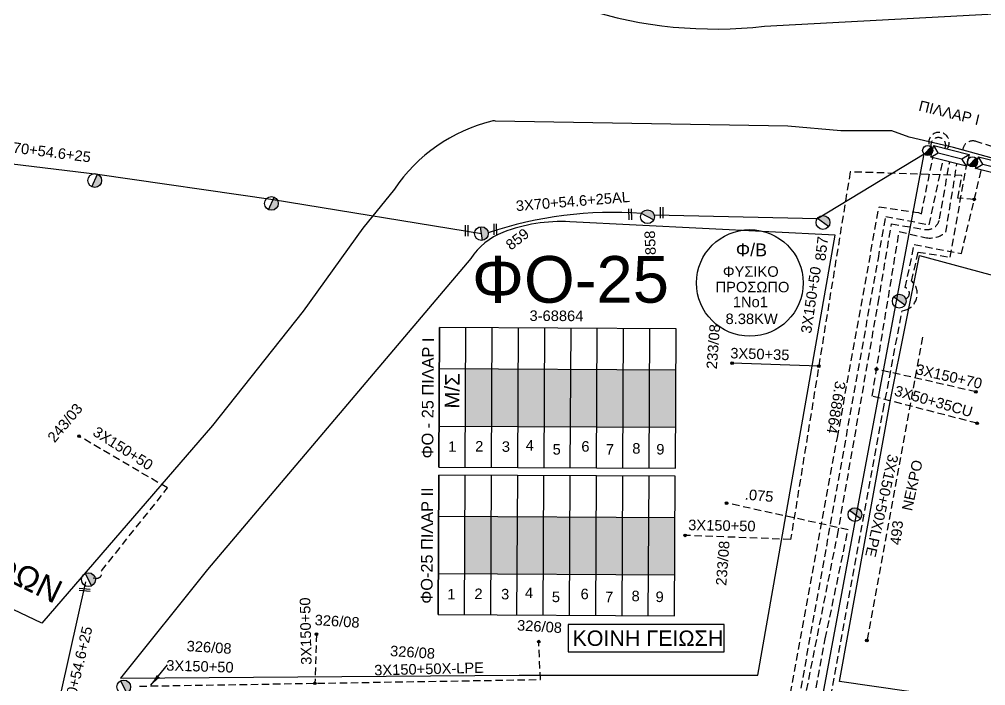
# Model space of a CAD drawing. Header units: millimetres. Extents: x 918 to 3138, y 719 to 1759.
# Drawn here: x 1673.2 to 1838.7, y 1351.9 to 1466.1 of the extents above; entities that cross this region are included whole.
import ezdxf
from ezdxf.enums import TextEntityAlignment as Align

# ---------------------------------------------------------------- set-up
doc = ezdxf.new("R2010")
doc.units = ezdxf.units.MM
doc.header["$LTSCALE"] = 0.5
doc.linetypes.add('DASHED', pattern=[19.05, 12.7, -6.35])
for name, color, linetype in [('Άγνωστα', 7, 'Continuous'), ('Ασφαλειοκιβώτια Χ.Τ 9 αναχωρήσεων', 7, 'Continuous'), ('Γυμνά εναέρια ΧΤ (3Φ)   3x50+35CU', 7, 'Continuous'), ('Επιγραφές - Σχήματα', 7, 'Continuous'), ('Καλώδια ΧΤ   3x150+50AL', 7, 'DASHED'), ('Καλώδια ΧΤ   3x150+70AL', 7, 'DASHED'), ('Καλώδια ΧΤ   3x150AL+50XLPE', 7, 'DASHED'), ('Μηχανική τομή', 7, 'Continuous'), ('Στύλος ΦΜ', 7, 'Continuous'), ('Στύλος ΦΜ @ 1', 7, 'Continuous'), ('Συνδέσεις', 7, 'Continuous'), ('Συνεστραμμένα ΧΤ   3x70+54.6+25 AL', 7, 'SYN_LINE'), ('Υποσταθμός εναέριος 2 στύλων', 7, 'Continuous'), ('Υποσταθμός πόλεως', 7, 'Continuous'), ('Υπόβαθρο ΔΕΗ', 7, 'Continuous'), ('Υπόγεια καλώδια Παροχών ΧΤ   .075', 7, 'DASHED')]:
    doc.layers.add(name, color=color, linetype=linetype)
doc.styles.add('ar', font='ARIAL.TTF')
doc.styles.add('arial', font='ARIAL.TTF')
doc.styles.get("Standard").update_dxf_attribs({"font": 'ARIAL.TTF'})
doc.linetypes.add('SYN_LINE', pattern='A,0.5,-0.0001,["/\\/\\/\\/",Standard,S=0.1,R=0,X=0,Y=-0.05],-0.25', length=0.7501)
doc.dimstyles.new('ISO-25', dxfattribs={"dimtxt": 2.5, "dimasz": 2.5, "dimexe": 1.25, "dimexo": 0.625, "dimtad": 1, "dimtxsty": 'Standard', "dimcen": 2.5, "dimadec": 0, "dimazin": 0, "dimtfac": 1, "dimtmove": 0, "dimatfit": 3, "dimfxl": 1, "dimarcsym": 0})

# ---------------------------------------------------------------- blocks, each defined once
blk = doc.blocks.new('ΑΣΦΑΛΕΙΟΚΙΒΩΤΙΟ ΥΠΟΣΤΑΘΜΟΥ 9 ΑΝΑΧΩΡΗΣΕΩΝ')
at = {"layer": 'Ασφαλειοκιβώτια Χ.Τ 9 αναχωρήσεων', "ltscale": 40}
for p, q in [((-23.8, 40.36), (24.02, 40.36)), ((-9.72, 40.36), (-9.72, -40.64)), ((9.94, 40.36), (9.94, -40.64)), ((-23.8, 31.36), (24.02, 31.36)), ((-23.8, 22.36), (24.02, 22.36)), ((-23.8, 13.36), (24.02, 13.36)), ((-23.8, 4.36), (24.02, 4.36)), ((-23.8, -4.64), (24.02, -4.64)), ((-23.8, -13.64), (24.02, -13.64)), ((-23.8, -22.64), (24.02, -22.64)), ((-23.8, -31.64), (24.02, -31.64))]:
    blk.add_line(p, q, dxfattribs=at)
at = {"layer": 'Ασφαλειοκιβώτια Χ.Τ 9 αναχωρήσεων'}
blk.add_lwpolyline([(-23.8, -40.64), (24.02, -40.64), (24.02, 40.36), (-23.8, 40.36)], close=True, dxfattribs=at)
for s, p in [('1', (-18.54, 37.25)), ('2', (-18.39, 27.98)), ('3', (-18.45, 18.85)), ('4', (-17.96, 10.67)), ('5', (-19.3, 1.44)), ('6', (-18.25, -8.4)), ('7', (-19.23, -16.79)), ('8', (-18.84, -25.86)), ('9', (-19.09, -34.08))]:
    blk.add_text(s, height=3.6, rotation=270, dxfattribs=at).set_placement(p)
at = {"layer": 'Ασφαλειοκιβώτια Χ.Τ 9 αναχωρήσεων', "ltscale": 40}
for tag, height, p in [('ΟΝΟΜΑ', 5, (-0.16, 44.31)), ('ΚΕΙΜΕΝΟ 1', 2, (17.06, 35.59)), ('ΚΕΙΜΕΝΟ 2', 2, (17.06, 26.88)), ('ΚΕΙΜΕΝΟ 3', 2, (17.06, 17.69)), ('ΚΕΙΜΕΝΟ 4', 2, (17.06, 8.71)), ('ΚΕΙΜΕΝΟ 5', 2, (17.06, -0.13)), ('ΚΕΙΜΕΝΟ 6', 2, (17.06, -9.05)), ('ΚΕΙΜΕΝΟ 7', 2, (17.06, -18.13)), ('ΚΕΙΜΕΝΟ 8', 2, (17.06, -26.85)), ('ΚΕΙΜΕΝΟ 9', 2, (17.06, -35.99)), ('ΣΧ', 2, (-0.1, -42.64))]:
    blk.add_attdef(tag, text='', height=height, dxfattribs=at).set_placement(p, align=Align.MIDDLE_CENTER)
blk = doc.blocks.new('ΜΗΧΑΝΙΚΗ ΤΟΜΗ')
at = {"layer": 'Μηχανική τομή', "ltscale": 40}
for p, q in [((-1.89, 0.78), (1.89, 0.78)), ((1.89, 0), (-1.89, 0))]:
    blk.add_line(p, q, dxfattribs=at)
blk = doc.blocks.new('ΥΠΑΡΧΩΝ ΤΣΙΜΕΝΤΕΝΙΟΣ ΣΤΥΛΟΣ')
at = {"layer": 'Στύλος ΦΜ'}
blk.add_hatch(color=7, dxfattribs=at).paths.add_polyline_path([(-1.29, -2.28, 0.574793), (2.62, 0, 0.268822), (1.3, 2.27)])
at = {"layer": 'Στύλος ΦΜ', "color": 7}
blk.add_line((-1.29, -2.28), (1.3, 2.27), dxfattribs=at)
blk.add_circle((0, 0), 2.62, dxfattribs=at)
at = {"layer": 'Στύλος ΦΜ', "flags": 4}
for tag, p in [('ΑΡΙΘΜΟΣ', (-4.68, 8.05)), ('ΤΥΠΟΣ', (-4.91, 3.03))]:
    blk.add_attdef(tag, p, '', height=4, dxfattribs=at)
blk = doc.blocks.new('ΥΠΟΣΤΑΘΜΟΣ ΕΝΑΕΡΙΟΣ ΕΠΙ 2 ΣΤΥΛΩΝ')
at = {"layer": 'Υποσταθμός εναέριος 2 στύλων', "linetype": 'Continuous'}
for points in [[(-11.97, -2.11, 0.574793), (-8.45, -0.07, 0.268822), (-9.64, 1.98)], [(9.68, -2.15, 0.574793), (13.19, -0.1, 0.268822), (12.01, 1.95)]]:
    blk.add_hatch(color=256, dxfattribs=at).paths.add_polyline_path(points)
for p, q in [((-11.97, -2.11), (-9.64, 1.98)), ((9.68, -2.15), (12.01, 1.95))]:
    blk.add_line(p, q, dxfattribs=at)
for centre in [(-10.81, -0.07), (10.84, -0.1)]:
    blk.add_circle(centre, 2.36, dxfattribs=at)
at = {"layer": 'Υποσταθμός πόλεως', "linetype": 'Continuous', "ltscale": 40}
blk.add_lwpolyline([(-8.57, 2.82), (8.57, 2.82), (8.57, -2.82), (-8.57, -2.82)], close=True, dxfattribs=at)
for points in [[(-5.75, 0), (-8.57, 2.82)], [(-8.57, -2.82), (-5.75, 0)], [(-5.75, 0), (5.75, 0)], [(5.75, 0), (8.57, 2.82)], [(8.57, -2.82), (5.75, 0)]]:
    blk.add_lwpolyline(points, dxfattribs=at)
at = {"layer": 'Υποσταθμός εναέριος 2 στύλων', "ltscale": 40, "flags": 1}
for tag, p in [('ΜΕΤΑΣΧΗΜΑΤΙΣΜΟΣ', (14.09, 2.51)), ('ΙΣΧΥΣ', (14.07, -0.28)), ('ΑΡΙΘΜΟΣ', (14.19, -3))]:
    blk.add_attdef(tag, p, '', height=1.8, dxfattribs=at)
blk = doc.blocks.new('_ΣΥΝΔΕΣΗ')
at = {"layer": 'Συνδέσεις', "linetype": 'SYN_LINE', "ltscale": 40}
blk.add_hatch(color=256, dxfattribs=at).paths.add_polyline_path([(0.5, -0.01, 1), (-0.5, -0.01, 1)])
at = {"layer": 'Συνδέσεις'}
blk.add_circle((0, -0.01), 0.5, dxfattribs=at)

msp = doc.modelspace()

# ---------------------------------------------------------------- hatches: boundary and pattern name
at = {"layer": 'Ασφαλειοκιβώτια Χ.Τ 9 αναχωρήσεων', "ltscale": 40}
for color, points in [(1, [(1749.67, 1406.22), (1749.62, 1396.4), (1754.12, 1396.37), (1754.17, 1406.2)]), (62, [(1754.17, 1406.2), (1754.12, 1396.37), (1758.62, 1396.35), (1758.67, 1406.18)]), (30, [(1758.67, 1406.18), (1758.62, 1396.35), (1763.12, 1396.33), (1763.17, 1406.15)]), (2, [(1763.17, 1406.15), (1763.12, 1396.33), (1767.62, 1396.3), (1767.67, 1406.13)]), (151, [(1767.67, 1406.13), (1767.62, 1396.3), (1772.12, 1396.28), (1772.17, 1406.11)]), (27, [(1772.17, 1406.11), (1772.12, 1396.28), (1776.62, 1396.26), (1776.67, 1406.08)]), (173, [(1776.67, 1406.08), (1776.62, 1396.26), (1781.12, 1396.23), (1781.17, 1406.06)]), (133, [(1781.17, 1406.06), (1781.12, 1396.23), (1785.62, 1396.21), (1785.67, 1406.04)]), (133, [(1749.54, 1380.94), (1749.49, 1371.12), (1753.99, 1371.09), (1754.04, 1380.92)]), (173, [(1754.04, 1380.92), (1753.99, 1371.09), (1758.49, 1371.07), (1758.54, 1380.9)]), (30, [(1758.54, 1380.9), (1758.49, 1371.07), (1762.99, 1371.05), (1763.04, 1380.87)]), (2, [(1763.04, 1380.87), (1762.99, 1371.05), (1767.49, 1371.02), (1767.54, 1380.85)]), (6, [(1767.54, 1380.85), (1767.49, 1371.02), (1771.99, 1371), (1772.04, 1380.83)]), (5, [(1772.04, 1380.83), (1771.99, 1371), (1776.49, 1370.98), (1776.54, 1380.8)]), (85, [(1776.54, 1380.8), (1776.49, 1370.98), (1780.99, 1370.95), (1781.04, 1380.78)]), (1, [(1781.04, 1380.78), (1780.99, 1370.95), (1785.49, 1370.93), (1785.54, 1380.76)])]:
    msp.add_hatch(color=color, dxfattribs=at).paths.add_polyline_path(points)

# ---------------------------------------------------------------- linework, layer by layer
at = {"layer": 'Άγνωστα', "color": 133, "linetype": 'DASHED', "ltscale": 0.2}
for points in [[(1839.96, 1444.22), (1837.12, 1445.17, 0.472826), (1834.81, 1443.72)], [(1825.07, 1418.18), (1825.3, 1418.37, 0.591396), (1824.98, 1420.14), (1826.51, 1427.5), (1834.59, 1425.96), (1838, 1440.27)]]:
    msp.add_lwpolyline(points, format="xyb", dxfattribs=at)
at = {"layer": 'Άγνωστα', "color": 62, "linetype": 'DASHED', "ltscale": 0.2}
msp.add_lwpolyline([(1799.72, 1344.29), (1800.15, 1344.18), (1800.46, 1343.24), (1803.95, 1343.12), (1813.35, 1394.46), (1820.48, 1433.96), (1827.22, 1432.97), (1827.73, 1432.74), (1829.7, 1442.38)], dxfattribs=at)
at = {"layer": 'Άγνωστα', "color": 2, "ltscale": 40}
msp.add_lwpolyline([(1800, 1288.17), (1800, 1288.17), (1808.28, 1339.12), (1808.98, 1340.06), (1817.41, 1385.54), (1828.22, 1443.02)], dxfattribs=at)
at = {"layer": 'Άγνωστα', "color": 27, "linetype": 'DASHED', "ltscale": 0.2}
msp.add_lwpolyline([(1801.66, 1330.87), (1803.5, 1341.29), (1804.33, 1341.8, 0.220939), (1805.78, 1343.98), (1820.36, 1425.1), (1821.62, 1432.33), (1829.06, 1430.9), (1831.43, 1441.94)], format="xyb", dxfattribs=at)
at = {"layer": 'Άγνωστα', "color": 151, "linetype": 'DASHED', "ltscale": 0.2}
msp.add_lwpolyline([(1803.97, 1330.57), (1813.36, 1377.67), (1820.33, 1417.47), (1822.62, 1431.05), (1828.33, 1430.09, 0.417882), (1830.83, 1431.89), (1832.58, 1441.65)], format="xyb", dxfattribs=at)
at = {"layer": 'Άγνωστα', "color": 173, "linetype": 'DASHED', "ltscale": 0.2}
msp.add_lwpolyline([(1820.65, 1344.75), (1811.52, 1346.35), (1821.2, 1399.08), (1824.43, 1416.14), (1824.9, 1416.27, 0.595404), (1826.06, 1421.24), (1827.18, 1426.22), (1832.69, 1425.35), (1835.44, 1440.93)], format="xyb", dxfattribs=at)
at = {"layer": 'Άγνωστα', "color": 133, "ltscale": 40}
msp.add_lwpolyline([(1810.15, 1406.66), (1795.3, 1407.17)], dxfattribs=at)
at = {"layer": 'Γυμνά εναέρια ΧΤ (3Φ)   3x50+35CU', "color": 1, "linetype": 'DASHED', "ltscale": 0.2}
msp.add_lwpolyline([(1819.3, 1401.53), (1823.93, 1429.74), (1828.35, 1428.72, 0.245155), (1831.93, 1429.65), (1833.83, 1441.33)], format="xyb", dxfattribs=at)
msp.add_lwpolyline([(1837.28, 1396.88), (1819.3, 1401.53)], dxfattribs=at)
at = {"layer": 'Επιγραφές - Σχήματα', "color": 7, "linetype": 'DASHED', "ltscale": 0.2}
msp.add_line((1827.94, 1411.65), (1818.4, 1359.66), dxfattribs=at)
at = {"layer": 'Επιγραφές - Σχήματα', "color": 190}
msp.add_lwpolyline([(1767.24, 1357.75), (1793.94, 1357.75), (1793.94, 1362.39), (1767.24, 1362.39)], close=True, dxfattribs=at)
at = {"layer": 'Επιγραφές - Σχήματα', "color": 202}
msp.add_circle((1798.35, 1420.93), 9.13, dxfattribs=at)
at = {"layer": 'Επιγραφές - Σχήματα', "color": 30, "linetype": 'DASHED', "ltscale": 0.2}
msp.add_arc((1830.75, 1444.97), 1.76, 321.8884, 196.8389, dxfattribs=at)
at = {"layer": 'Επιγραφές - Σχήματα', "color": 2, "linetype": 'DASHED', "ltscale": 0.2}
msp.add_arc((1830.63, 1444.56), 1.27, 333.0315, 192.3743, dxfattribs=at)
at = {"layer": 'Καλώδια ΧΤ   3x150+50AL', "color": 7, "linetype": 'DASHED', "ltscale": 0.2}
msp.add_line((1724.09, 1360.73), (1723.85, 1352.34), dxfattribs=at)
at = {"layer": 'Καλώδια ΧΤ   3x150+50AL', "color": 133, "linetype": 'DASHED', "ltscale": 0.2}
msp.add_lwpolyline([(1836.8, 1435.25), (1833.95, 1435.47), (1834.69, 1439.34), (1815.54, 1439.95), (1805.34, 1376.98)], dxfattribs=at)
at = {"layer": 'Καλώδια ΧΤ   3x150+50AL', "color": 62, "linetype": 'DASHED', "ltscale": 0.2}
msp.add_lwpolyline([(1685.88, 1370.4), (1686.3, 1370.33, 0.594709), (1687.29, 1371.62), (1698.6, 1385.8), (1683.43, 1394.67)], format="xyb", dxfattribs=at)
at = {"layer": 'Καλώδια ΧΤ   3x150+50AL', "color": 133, "ltscale": 0.2}
msp.add_lwpolyline([(1805.34, 1376.98), (1787.28, 1377.68)], dxfattribs=at)
at = {"layer": 'Καλώδια ΧΤ   3x150+70AL', "color": 1, "linetype": 'DASHED', "ltscale": 0.2}
msp.add_lwpolyline([(1837.08, 1402.26), (1820.06, 1406.16)], dxfattribs=at)
at = {"layer": 'Καλώδια ΧΤ   3x150AL+50XLPE', "color": 7, "linetype": 'DASHED', "ltscale": 0.2}
msp.add_lwpolyline([(1693.8, 1351.84), (1762.48, 1352.98), (1762.18, 1359.48)], dxfattribs=at)
at = {"layer": 'Συνεστραμμένα ΧΤ   3x70+54.6+25 AL', "color": 30, "ltscale": 20}
for points in [[(1640.29, 1444.38), (1655.43, 1443.34), (1686.6, 1439.56), (1716.69, 1435.24), (1752.37, 1429.39)], [(1781.95, 1432.59), (1781.95, 1432.59), (1809.93, 1431.99), (1828.22, 1443.02)]]:
    msp.add_lwpolyline(points, dxfattribs=at)
at = {"layer": 'Συνεστραμμένα ΧΤ   3x70+54.6+25 AL', "color": 62, "ltscale": 20}
msp.add_lwpolyline([(1678.99, 1344.62), (1684.6, 1369.71)], dxfattribs=at)
at = {"layer": 'Συνεστραμμένα ΧΤ   3x70+54.6+25 AL', "color": 30, "ltscale": 20}
msp.add_arc((1774.73, 1366.9), 66.1, 85.623, 108.6943, dxfattribs=at)
at = {"layer": 'Υπόβαθρο ΔΕΗ'}
for points in [[(1083.76, 1739.45), (1086.89, 1727.54, 0.063346), (1093.54, 1711.08, 0.000157), (1102.76, 1694.6, 0.111186), (1109.13, 1687.52), (1117.47, 1679.79, 0.107355), (1133.55, 1670.29), (1168.19, 1658.17), (1218.08, 1642.57), (1408.75, 1582.17), (1581.66, 1527.54), (1734.46, 1479.26), (1769.94, 1467.93, 0.106038), (1800.84, 1464.9), (1845.53, 1467.31), (1880.9, 1470.08), (1911.78, 1470.81), (1931.2, 1469.14), (1950.24, 1465.51), (1961.06, 1461.72, -0.07415), (1976.83, 1453.42, 0.043078)], [(1957.19, 1409.74), (1868.61, 1434.14), (1861.92, 1436.64), (1850.23, 1439.47), (1833.21, 1444.12), (1825.66, 1445.93), (1822.69, 1446.99), (1813.94, 1446.99), (1804.88, 1447.81), (1754.78, 1448.65, 0.149123), (1754.15, 1448.64, 0.185633), (1737.46, 1437.02), (1732.08, 1430.29), (1721.82, 1416.12), (1706.28, 1396.52), (1677.06, 1362.62)], [(1690.52, 1353.19), (1758.82, 1353.71), (1799.69, 1353.71), (1812.94, 1429.09), (1767.51, 1431.41, 0.105127), (1756.06, 1429.58, 0.15641), (1750.53, 1425.13), (1705.46, 1371.85), (1690.52, 1353.19)], [(1677.06, 1362.62), (1641.41, 1379.59), (1648.19, 1389.45, -0.036745), (1664.46, 1407.14, -0.357731)]]:
    msp.add_lwpolyline(points, format="xyb", dxfattribs=at)
msp.add_lwpolyline([(1923.88, 1399.17), (1923.76, 1357.71), (1923.97, 1331.78), (1891.39, 1338.07), (1858, 1344.81), (1825.6, 1350.91), (1813.68, 1352.64), (1822.48, 1401.17), (1827.4, 1425.63), (1906.44, 1404.27), (1923.88, 1399.17)], dxfattribs=at)
at = {"layer": 'Υπόγεια καλώδια Παροχών ΧΤ   .075', "color": 6, "ltscale": 0.2}
msp.add_lwpolyline([(1783, 1204.69, -0.686963), (1782.86, 1216.63, 0.215662), (1784.37, 1219.29), (1786.11, 1229.15), (1785.97, 1229.78, -0.211886), (1787.23, 1236.04), (1789.11, 1247.01), (1790.78, 1247.65), (1799.51, 1297.24), (1811.28, 1359.96), (1815.17, 1378.64), (1794.37, 1383.21)], format="xyb", dxfattribs=at)

# ---------------------------------------------------------------- block references
at = {"layer": 'Ασφαλειοκιβώτια Χ.Τ 9 αναχωρήσεων'}
ref = msp.add_blockref('ΑΣΦΑΛΕΙΟΚΙΒΩΤΙΟ ΥΠΟΣΤΑΘΜΟΥ 9 ΑΝΑΧΩΡΗΣΕΩΝ', (1765.33, 1401.17), dxfattribs=dict(at, xscale=0.4999999999999999, yscale=0.4999999999999999, zscale=0.4999999999999999, rotation=89.70135055606067))
ref.add_attrib('ΟΝΟΜΑ', 'ΦΟ - 25 ΠΙΛΑΡ Ι', dxfattribs={"ltscale": 40, "height": 2, "rotation": 89.7014}).set_placement((1743.17, 1401.21), align=Align.MIDDLE_CENTER)
ref = msp.add_blockref('ΑΣΦΑΛΕΙΟΚΙΒΩΤΙΟ ΥΠΟΣΤΑΘΜΟΥ 9 ΑΝΑΧΩΡΗΣΕΩΝ', (1765.2, 1375.89), dxfattribs=dict(at, xscale=0.4999999999999994, yscale=0.4999999999999994, zscale=0.4999999999999994, rotation=89.70135055606067))
ref.add_attrib('ΟΝΟΜΑ', 'ΦΟ-25 ΠΙΛΑΡ ΙΙ', dxfattribs={"ltscale": 40, "height": 2, "rotation": 89.7014}).set_placement((1743.04, 1375.93), align=Align.MIDDLE_CENTER)
at = {"layer": 'Μηχανική τομή'}
for p, xscale, yscale, zscale, rotation in [((1777.65, 1432.66), 0.4999999999999997, 0.4999999999999997, 0.4999999999999997, 270.577947933592), ((1783.05, 1432.96), 0.4999999999999997, 0.4999999999999997, 0.4999999999999997, 270.577947933592), ((1749.64, 1429.89), 0.4999999999999997, 0.4999999999999997, 0.4999999999999997, 270.577947933592), ((1754.54, 1430.1), 0.4999999999999997, 0.4999999999999997, 0.4999999999999997, 270.577947933592), ((1684.41, 1368.53), 0.4999999999999993, 0.4999999999999993, 0.4999999999999993, 175.1539671044689)]:
    msp.add_blockref('ΜΗΧΑΝΙΚΗ ΤΟΜΗ', p, dxfattribs=dict(at, xscale=xscale, yscale=yscale, zscale=zscale, rotation=rotation))
at = {"layer": 'Στύλος ΦΜ @ 1', "ltscale": 40}
for p, xscale, yscale, zscale, rotation in [((1686.12, 1438.48), 0.4499999999998182, 0.4499999999998182, 0.4499999999998182, 5.936551067690693), ((1716.38, 1434.55), 0.4499999999998182, 0.4499999999998182, 0.4499999999998182, 5.936551067690693), ((1823.95, 1417.81), 0.449999999999818, 0.449999999999818, 0.449999999999818, 83.61217501386828), ((1685.05, 1370.09), 0.449999999999818, 0.449999999999818, 0.449999999999818, 54.47013478148382), ((1691.1, 1351.71), 0.449999999999818, 0.449999999999818, 0.449999999999818, 54.47013478148382)]:
    msp.add_blockref('ΥΠΑΡΧΩΝ ΤΣΙΜΕΝΤΕΝΙΟΣ ΣΤΥΛΟΣ', p, dxfattribs=dict(at, xscale=xscale, yscale=yscale, zscale=zscale, rotation=rotation))
ref = msp.add_blockref('ΥΠΑΡΧΩΝ ΤΣΙΜΕΝΤΕΝΙΟΣ ΣΤΥΛΟΣ', (1780.82, 1432.27), dxfattribs=dict(at, xscale=0.449999999999818, yscale=0.449999999999818, zscale=0.449999999999818, rotation=92.49036980275184))
ref.add_attrib('ΤΥΠΟΣ', '858', (1782.26, 1425.74), dxfattribs={"layer": 'Στύλος ΦΜ', "height": 1.8, "rotation": 92.4904, "flags": 4})
ref = msp.add_blockref('ΥΠΑΡΧΩΝ ΤΣΙΜΕΝΤΕΝΙΟΣ ΣΤΥΛΟΣ', (1810.88, 1431.29), dxfattribs=dict(at, xscale=0.449999999999818, yscale=0.449999999999818, zscale=0.449999999999818, rotation=83.61217501386828))
ref.add_attrib('ΤΥΠΟΣ', '857', (1811.29, 1424.62), dxfattribs={"layer": 'Στύλος ΦΜ', "height": 1.8, "rotation": 83.6122, "flags": 4})
ref = msp.add_blockref('ΥΠΑΡΧΩΝ ΤΣΙΜΕΝΤΕΝΙΟΣ ΣΤΥΛΟΣ', (1752.37, 1429.39), dxfattribs=dict(at, xscale=0.449999999999818, yscale=0.449999999999818, zscale=0.449999999999818, rotation=37.73867117573901))
ref.add_attrib('ΤΥΠΟΣ', '859', (1757.41, 1426.44), dxfattribs={"layer": 'Στύλος ΦΜ', "height": 1.8, "rotation": 37.7387, "flags": 4})
ref = msp.add_blockref('ΥΠΑΡΧΩΝ ΤΣΙΜΕΝΤΕΝΙΟΣ ΣΤΥΛΟΣ', (1816.35, 1381.23), dxfattribs=dict(at, xscale=0.449999999999818, yscale=0.449999999999818, zscale=0.449999999999818, rotation=83.61217501386828))
ref.add_attrib('ΤΥΠΟΣ', '493', (1824.15, 1375.95), dxfattribs={"layer": 'Στύλος ΦΜ', "height": 1.8, "rotation": 83.6122, "flags": 4})
at = {"layer": 'Συνδέσεις', "xscale": 0.4500000000000455, "yscale": 0.4500000000000455, "zscale": 0.4500000000000455}
for p in [(1836.8, 1435.25), (1795.31, 1407.18), (1810.15, 1406.67), (1820.06, 1406.17), (1837.08, 1402.27), (1837.28, 1396.89), (1683.43, 1394.68), (1794.37, 1383.21), (1787.28, 1377.68), (1724.09, 1360.74), (1762.18, 1359.48), (1818.4, 1359.67), (1723.85, 1352.34)]:
    msp.add_blockref('_ΣΥΝΔΕΣΗ', p, dxfattribs=at)
at = {"layer": 'Υποσταθμός εναέριος 2 στύλων', "xscale": 0.3657859454958055, "yscale": 0.3657859454958055, "zscale": 0.3657859454958055, "rotation": 345.8051852779245}
for p in [(1832.65, 1442.69), (1840.32, 1440.74)]:
    msp.add_blockref('ΥΠΟΣΤΑΘΜΟΣ ΕΝΑΕΡΙΟΣ ΕΠΙ 2 ΣΤΥΛΩΝ', p, dxfattribs=at)

# ---------------------------------------------------------------- texts
at = {"layer": 'Άγνωστα', "ltscale": 40, "char_height": 1.8, "width": 17.1868, "attachment_point": 1, "style": 'arial'}
for s, insert, rotation in [('3X70+54.6+25', (1669.19, 1445.44), 352.7459), ('3X50+35', (1795.03, 1409.82), 358.0575), ('3X150+50XLPE', (1823.83, 1391.32), 257.2165)]:
    msp.add_mtext(s, dxfattribs=dict(at, insert=insert, rotation=rotation))
at = {"layer": 'Γυμνά εναέρια ΧΤ (3Φ)   3x50+35CU', "ltscale": 40, "insert": (1823.46, 1403.41), "char_height": 1.8, "width": 17.1868, "attachment_point": 1, "rotation": 344.0826, "style": 'arial'}
msp.add_mtext('3X50+35CU', dxfattribs=at)
at = {"layer": 'Επιγραφές - Σχήματα', "color": 1, "style": 'ar'}
for s, height, p in [('Φ/Β', 2.2, (1798.62, 1426.64)), ('ΦΥΣΙΚΟ ', 1.8, (1798.86, 1422.88)), ('1Νο1', 1.8, (1798.44, 1417.66)), ('8.38KW', 1.8, (1798.66, 1414.78))]:
    msp.add_text(s, height=height, dxfattribs=at).set_placement(p, align=Align.MIDDLE)
at = {"layer": 'Επιγραφές - Σχήματα', "attachment_point": 1}
for s, insert, char_height, width, rotation in [('ΠΙΛΛΑΡ Ι', (1827.57, 1452.23), 1.8, 10.7604, 346.1977), ('Μ/Σ', (1746.09, 1399.42), 2.5, 2.6638, 89.7014)]:
    msp.add_mtext(s, dxfattribs=dict(at, insert=insert, char_height=char_height, width=width, rotation=rotation))
at = {"layer": 'Επιγραφές - Σχήματα', "ltscale": 40, "insert": (1750.74, 1425.54), "char_height": 8, "width": 17.8089, "attachment_point": 1, "style": 'arial'}
msp.add_mtext('ΦO-25', dxfattribs=at)
at = {"layer": 'Επιγραφές - Σχήματα', "color": 1, "insert": (1792.47, 1421.12), "char_height": 1.8, "width": 12.958, "attachment_point": 1}
msp.add_mtext('ΠΡΟΣΩΠΟ', dxfattribs=at)
at = {"layer": 'Επιγραφές - Σχήματα', "ltscale": 40, "char_height": 1.8, "attachment_point": 1, "style": 'arial'}
for s, insert, width, rotation in [('3-68864', (1760.61, 1416.22), 23.505, 359.725), ('233/08', (1790.89, 1406.26), 17.1868, 85.6577), ('3.68864', (1814.78, 1403.93), 17.1868, 260.4018), ('243/03', (1677.87, 1394.59), 17.1868, 50.0786), ('NΕΚΡΟ', (1824.36, 1382.14), 17.1868, 77.8447), ('233/08', (1792.51, 1369.14), 17.1868, 85.6577), ('326/08', (1723.87, 1364.11), 17.1868, 356.4364), ('326/08', (1758.54, 1363.21), 17.1868, 356.4364), ('326/08', (1701.94, 1359.64), 17.1868, 356.4364), ('326/08', (1736.79, 1358.8), 17.1868, 356.4364)]:
    msp.add_mtext(s, dxfattribs=dict(at, insert=insert, width=width, rotation=rotation))
at = {"layer": 'Επιγραφές - Σχήματα', "insert": (1656.76, 1381.24), "char_height": 4, "width": 90.8081, "attachment_point": 1, "rotation": 334.1916, "style": 'arial'}
msp.add_mtext('ΑΓΡΑΦΩΝ', dxfattribs=at)
at = {"layer": 'Επιγραφές - Σχήματα', "color": 190, "insert": (1767.96, 1361.38), "char_height": 2.6315, "width": 26.4136, "attachment_point": 1}
msp.add_mtext('KOINH ΓΕΙΩΣΗ', dxfattribs=at)
at = {"layer": 'Καλώδια ΧΤ   3x150+50AL', "ltscale": 40, "char_height": 1.8, "width": 17.1868, "attachment_point": 1, "style": 'arial'}
for s, insert, rotation in [('3X150+50', (1807.06, 1412.44), 81.4997), ('3X150+50', (1686.6, 1396.45), 327.5302), ('3X150+50', (1787.81, 1380.38), 358.9103), ('3X150+50', (1721.48, 1355.48), 91.2503), ('3X150+50', (1698.41, 1356.32), 358.2453), ('3X150+50X-LPE', (1733.98, 1355.48), 1.3889)]:
    msp.add_mtext(s, dxfattribs=dict(at, insert=insert, rotation=rotation))
at = {"layer": 'Καλώδια ΧΤ   3x150+70AL', "ltscale": 40, "insert": (1827.05, 1407.08), "char_height": 1.8, "width": 17.1868, "attachment_point": 1, "rotation": 347.1494, "style": 'arial'}
msp.add_mtext('3X150+70', dxfattribs=at)
at = {"layer": 'Συνεστραμμένα ΧΤ   3x70+54.6+25 AL', "ltscale": 20, "insert": (1758.2, 1435.02), "char_height": 1.8, "width": 17.1868, "attachment_point": 1, "rotation": 4.64, "style": 'arial'}
msp.add_mtext('3X70+54.6+25AL', dxfattribs=at)
at = {"layer": 'Συνεστραμμένα ΧΤ   3x70+54.6+25 AL', "ltscale": 40, "insert": (1680.21, 1346.19), "char_height": 1.8, "width": 17.1868, "attachment_point": 1, "rotation": 76.7228, "style": 'arial'}
msp.add_mtext('3X70+54.6+25', dxfattribs=at)
at = {"layer": 'Υπόγεια καλώδια Παροχών ΧΤ   .075', "ltscale": 0.2, "insert": (1797.59, 1385.63), "char_height": 1.8, "width": 17.1868, "attachment_point": 1, "rotation": 354.7187, "style": 'arial'}
msp.add_mtext('.075', dxfattribs=at)

# ---------------------------------------------------------------- leaders
at = {"layer": 'Επιγραφές - Σχήματα', "ltscale": 40}
msp.add_leader([(1695.75, 1352.01), (1698.61, 1355.48)], dimstyle='ISO-25', override={"dimasz": 2, "dimtad": 0}, dxfattribs=at)

doc.saveas('drawing.dxf')
